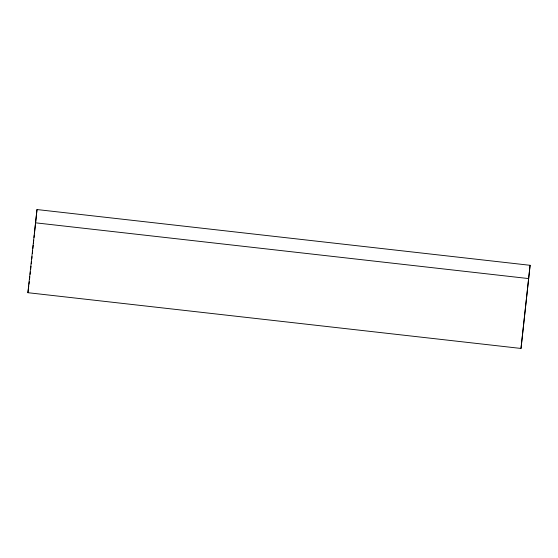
<?xml version="1.0" encoding="UTF-8"?>
<svg xmlns="http://www.w3.org/2000/svg" width="558" height="558" viewBox="0 0 558 558"><rect width="100%" height="100%" fill="white"/><g stroke="black" fill="none" stroke-linecap="round" stroke-linejoin="round"><path stroke-width="0.84" d="M27.9 292.699L37.002 209.55L530.1 265.301L520.998 348.45L27.9 292.699L28.751 285.968M520.998 348.45L530.1 265.301M32.378 253.43L32.643 250.298M31.806 258.975L32.05 256.596M32.824 248.596L33.187 245.206M33.368 243.504L33.731 240.107M34.003 237.562L34.275 235.016M34.456 233.321L35.461 223.981M35.642 222.286L37.002 209.55M30.655 269.507L31.011 266.257M31.276 263.822L31.548 261.388M29.546 279.216L29.825 276.789M30.104 274.362L30.376 271.934M28.953 284.273L29.253 281.727M35.377 222.802L528.475 278.554"/></g></svg>
